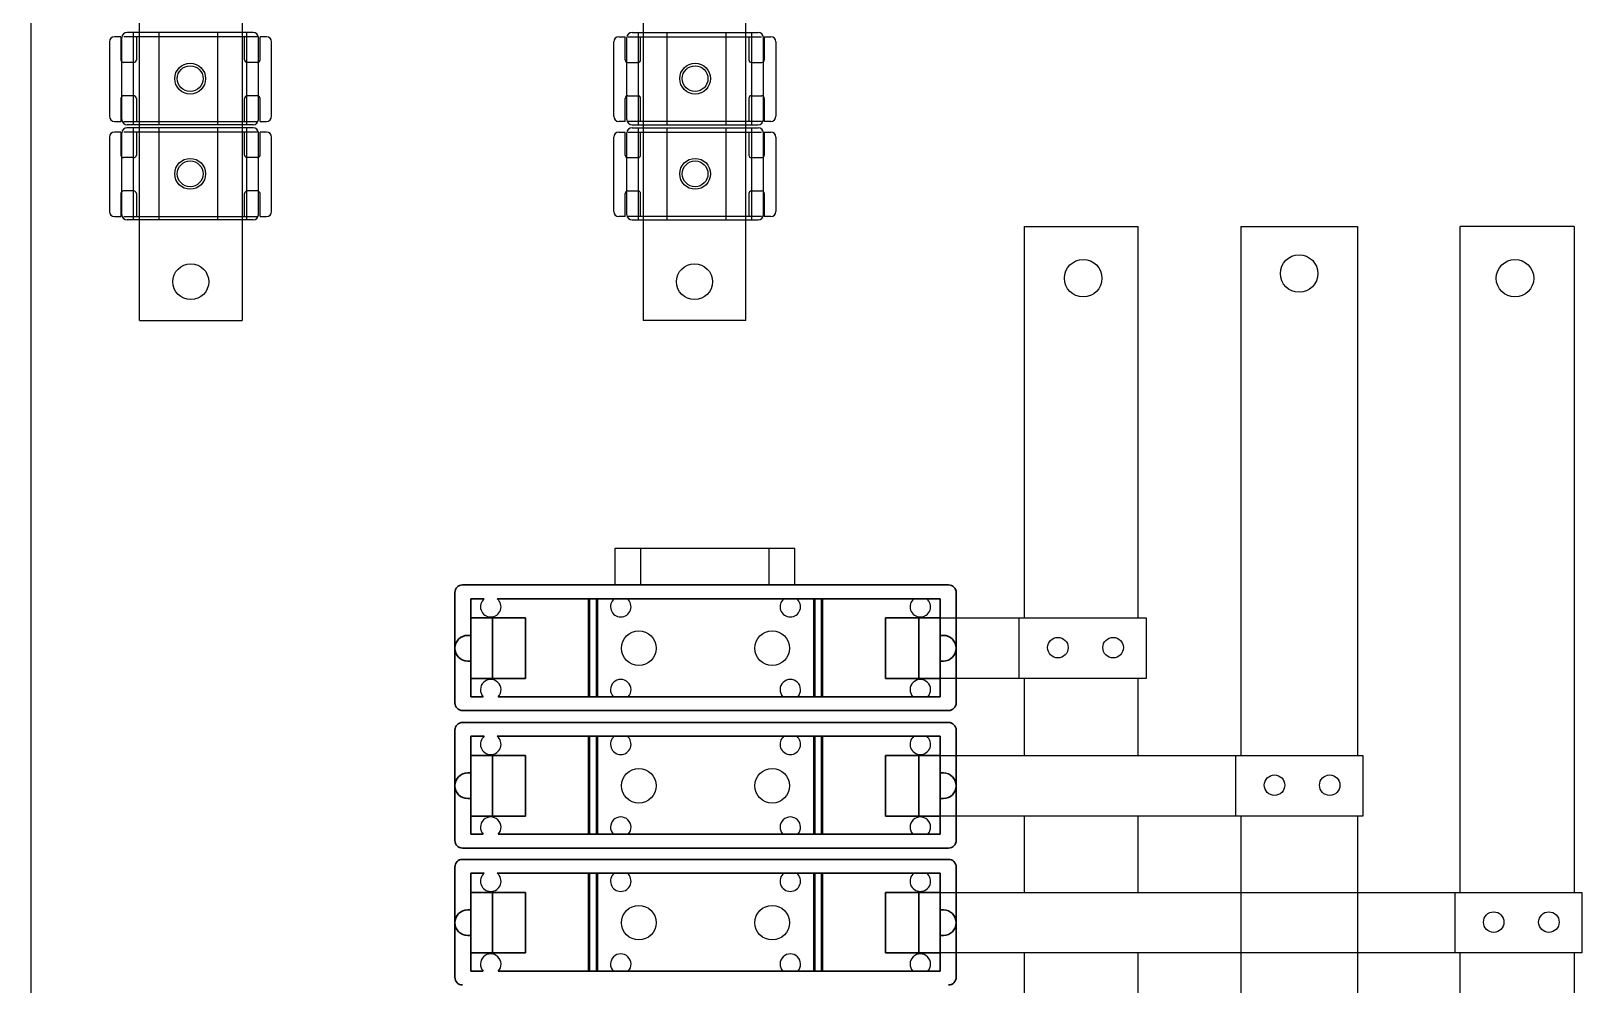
# Model space of a CAD drawing. Header units: millimetres. Extents: x 425 to 646, y 332 to 411.
# Drawn here: x 495.0399 to 495.3422, y 359.3519 to 359.5379 of the extents above; entities that cross this region are included whole.
import ezdxf

# ---------------------------------------------------------------- set-up
doc = ezdxf.new("R2010")
doc.units = ezdxf.units.MM

msp = doc.modelspace()

# ---------------------------------------------------------------- linework, layer by layer
for p, q in [((495.0399152381538, 359.0901881768013), (495.0399152381538, 359.7901881768014)), ((495.0610510731797, 359.4814205203386), (495.0610510731797, 359.7770608513631)), ((495.1792252645583, 359.4814205203386), (495.1792252645583, 359.7770608513631)), ((495.0810510731799, 359.7259838352288), (495.0810510731799, 359.4814205203386)), ((495.1592252645585, 359.7259838352288), (495.1592252645585, 359.4814205203386)), ((495.0570030452043, 359.5367427956458), (495.0562015186925, 359.5367427956458)), ((495.0574515452045, 359.5367427956458), (495.0564515186925, 359.5367427956458)), ((495.0574515452045, 359.5367427956458), (495.0574515452045, 359.5322427956457)), ((495.0576306585618, 359.520589519399), (495.0576306585618, 359.5365895193993)), ((495.0840015304835, 359.5367438814269), (495.0580015452047, 359.5367438814269)), ((495.0832306585615, 359.537589519399), (495.0586306585618, 359.537589519399)), ((495.0598806585618, 359.5195895193992), (495.0598806585618, 359.537589519399)), ((495.0604515452044, 359.5367427956458), (495.0604515452044, 359.5322427956457)), ((495.0648806585614, 359.5195895193992), (495.0648806585614, 359.537589519399)), ((495.0763556585617, 359.5195895193992), (495.0763556585617, 359.537589519399)), ((495.0815515304833, 359.5322438814269), (495.0815515304833, 359.5367438814269)), ((495.0819806585615, 359.5195895193992), (495.0819806585615, 359.537589519399)), ((495.0842306585615, 359.520589519399), (495.0842306585615, 359.5365895193993)), ((495.0858015304835, 359.5367438814269), (495.0845515304832, 359.5367438814269)), ((495.0845515304832, 359.5322438814269), (495.0845515304832, 359.5367438814269)), ((495.154474807255, 359.5367438814269), (495.155724807255, 359.5367438814269)), ((495.155724807255, 359.5322438814269), (495.155724807255, 359.5367438814269)), ((495.1560456791768, 359.520589519399), (495.1560456791768, 359.5365895193993)), ((495.156274807255, 359.5367438814269), (495.1822747925335, 359.5367438814269)), ((495.1570456791767, 359.537589519399), (495.1816456791767, 359.537589519399)), ((495.1582956791768, 359.5195895193992), (495.1582956791768, 359.537589519399)), ((495.1587248072549, 359.5322438814269), (495.1587248072549, 359.5367438814269)), ((495.1639206791768, 359.5195895193992), (495.1639206791768, 359.537589519399)), ((495.1753956791768, 359.5195895193992), (495.1753956791768, 359.537589519399)), ((495.1798247925336, 359.5367427956458), (495.1798247925336, 359.5322427956457)), ((495.1803956791767, 359.5195895193992), (495.1803956791767, 359.537589519399)), ((495.1826456791767, 359.520589519399), (495.1826456791767, 359.5365895193993)), ((495.1828247925337, 359.5367427956458), (495.1838248190455, 359.5367427956458)), ((495.1828247925337, 359.5367427956458), (495.1828247925337, 359.5322427956457)), ((495.1832732925337, 359.5367427956458), (495.1840748190457, 359.5367427956458)), ((495.0552015186925, 359.5357427956458), (495.0552015186925, 359.5212427956458)), ((495.0868015304832, 359.5212438814269), (495.0868015304832, 359.5357438814267)), ((495.153474807255, 359.5212438814269), (495.153474807255, 359.5357438814267)), ((495.1850748190457, 359.5357427956458), (495.1850748190457, 359.5212427956458)), ((495.0599515452046, 359.5317427956456), (495.0579515452046, 359.5317427956456)), ((495.0840515304831, 359.5317438814268), (495.0820515304832, 359.5317438814268)), ((495.1562248072551, 359.5317438814268), (495.1582248072551, 359.5317438814268)), ((495.1803247925337, 359.5317427956456), (495.1823247925338, 359.5317427956456)), ((495.0574515452045, 359.5247427956458), (495.0574515452045, 359.5202427956458)), ((495.0599515452046, 359.5252427956459), (495.0579515452046, 359.5252427956459)), ((495.0604515452044, 359.5247427956458), (495.0604515452044, 359.5202427956458)), ((495.0815515304833, 359.5202438814269), (495.0815515304833, 359.524743881427)), ((495.0840515304831, 359.5252438814268), (495.0820515304832, 359.5252438814268)), ((495.0845515304832, 359.5202438814269), (495.0845515304832, 359.524743881427)), ((495.155724807255, 359.5202438814269), (495.155724807255, 359.524743881427)), ((495.1562248072551, 359.5252438814268), (495.1582248072551, 359.5252438814268)), ((495.1587248072549, 359.5202438814269), (495.1587248072549, 359.524743881427)), ((495.1798247925336, 359.5247427956458), (495.1798247925336, 359.5202427956458)), ((495.1803247925337, 359.5252427956459), (495.1823247925338, 359.5252427956459)), ((495.1828247925337, 359.5247427956458), (495.1828247925337, 359.5202427956458)), ((495.0562015186925, 359.5202427956458), (495.0570030452043, 359.5202427956458)), ((495.0564515186925, 359.5202427956458), (495.0574515452045, 359.5202427956458)), ((495.0580015452047, 359.5202438814269), (495.0840015304835, 359.5202438814269)), ((495.0832306585615, 359.5195895193992), (495.0586306585618, 359.5195895193992)), ((495.0832306585615, 359.5190239713902), (495.0586306585618, 359.5190239713902)), ((495.0598806585618, 359.5010239713904), (495.0598806585618, 359.5190239713902)), ((495.0648806585614, 359.5010239713904), (495.0648806585614, 359.5190239713902)), ((495.0763556585617, 359.5010239713904), (495.0763556585617, 359.5190239713902)), ((495.0819806585615, 359.5010239713904), (495.0819806585615, 359.5190239713902)), ((495.0845515304832, 359.5202438814269), (495.0858015304835, 359.5202438814269)), ((495.155724807255, 359.5202438814269), (495.154474807255, 359.5202438814269)), ((495.1822747925335, 359.5202438814269), (495.156274807255, 359.5202438814269)), ((495.1570456791767, 359.5195895193992), (495.1816456791767, 359.5195895193992)), ((495.1570456791767, 359.5190239713902), (495.1816456791767, 359.5190239713902)), ((495.1582956791768, 359.5010239713904), (495.1582956791768, 359.5190239713902)), ((495.1639206791768, 359.5010239713904), (495.1639206791768, 359.5190239713902)), ((495.1753956791768, 359.5010239713904), (495.1753956791768, 359.5190239713902)), ((495.1803956791767, 359.5010239713904), (495.1803956791767, 359.5190239713902)), ((495.1838248190455, 359.5202427956458), (495.1828247925337, 359.5202427956458)), ((495.1840748190457, 359.5202427956458), (495.1832732925337, 359.5202427956458)), ((495.0552015186925, 359.5171772476369), (495.0552015186925, 359.5026772476367)), ((495.0570030452043, 359.5181772476369), (495.0562015186925, 359.5181772476369)), ((495.0574515452045, 359.5181772476369), (495.0564515186925, 359.5181772476369)), ((495.0574515452045, 359.5181772476369), (495.0574515452045, 359.5136772476369)), ((495.0576306585618, 359.5020239713901), (495.0576306585618, 359.5180239713904)), ((495.0840015304835, 359.5181783334178), (495.0580015452047, 359.5181783334178)), ((495.0604515452044, 359.5181772476369), (495.0604515452044, 359.5136772476369)), ((495.0815515304833, 359.5136783334178), (495.0815515304833, 359.5181783334178)), ((495.0842306585615, 359.5020239713901), (495.0842306585615, 359.5180239713904)), ((495.0858015304835, 359.5181783334178), (495.0845515304832, 359.5181783334178)), ((495.0845515304832, 359.5136783334178), (495.0845515304832, 359.5181783334178)), ((495.0868015304832, 359.5026783334181), (495.0868015304832, 359.5171783334179)), ((495.153474807255, 359.5026783334181), (495.153474807255, 359.5171783334179)), ((495.154474807255, 359.5181783334178), (495.155724807255, 359.5181783334178)), ((495.155724807255, 359.5136783334178), (495.155724807255, 359.5181783334178)), ((495.1560456791768, 359.5020239713901), (495.1560456791768, 359.5180239713904)), ((495.156274807255, 359.5181783334178), (495.1822747925335, 359.5181783334178)), ((495.1587248072549, 359.5136783334178), (495.1587248072549, 359.5181783334178)), ((495.1798247925336, 359.5181772476369), (495.1798247925336, 359.5136772476369)), ((495.1826456791767, 359.5020239713901), (495.1826456791767, 359.5180239713904)), ((495.1828247925337, 359.5181772476369), (495.1838248190455, 359.5181772476369)), ((495.1828247925337, 359.5181772476369), (495.1828247925337, 359.5136772476369)), ((495.1832732925337, 359.5181772476369), (495.1840748190457, 359.5181772476369)), ((495.1850748190457, 359.5171772476369), (495.1850748190457, 359.5026772476367)), ((495.0599515452046, 359.5131772476368), (495.0579515452046, 359.5131772476368)), ((495.0840515304831, 359.513178333418), (495.0820515304832, 359.513178333418)), ((495.1562248072551, 359.513178333418), (495.1582248072551, 359.513178333418)), ((495.1803247925337, 359.5131772476368), (495.1823247925338, 359.5131772476368)), ((495.0574515452045, 359.5061772476367), (495.0574515452045, 359.5016772476367)), ((495.0599515452046, 359.5066772476371), (495.0579515452046, 359.5066772476371)), ((495.0604515452044, 359.5061772476367), (495.0604515452044, 359.5016772476367)), ((495.0815515304833, 359.5016783334181), (495.0815515304833, 359.5061783334181)), ((495.0840515304831, 359.5066783334178), (495.0820515304832, 359.5066783334178)), ((495.0845515304832, 359.5016783334181), (495.0845515304832, 359.5061783334181)), ((495.155724807255, 359.5016783334181), (495.155724807255, 359.5061783334181)), ((495.1562248072551, 359.5066783334178), (495.1582248072551, 359.5066783334178)), ((495.1587248072549, 359.5016783334181), (495.1587248072549, 359.5061783334181)), ((495.1798247925336, 359.5061772476367), (495.1798247925336, 359.5016772476367)), ((495.1803247925337, 359.5066772476371), (495.1823247925338, 359.5066772476371)), ((495.1828247925337, 359.5061772476367), (495.1828247925337, 359.5016772476367)), ((495.0562015186925, 359.5016772476367), (495.0570030452043, 359.5016772476367)), ((495.0564515186925, 359.5016772476367), (495.0574515452045, 359.5016772476367)), ((495.0580015452047, 359.5016783334181), (495.0840015304835, 359.5016783334181)), ((495.0832306585615, 359.5010239713904), (495.0586306585618, 359.5010239713904)), ((495.0845515304832, 359.5016783334181), (495.0858015304835, 359.5016783334181)), ((495.155724807255, 359.5016783334181), (495.154474807255, 359.5016783334181)), ((495.1822747925335, 359.5016783334181), (495.156274807255, 359.5016783334181)), ((495.1570456791767, 359.5010239713904), (495.1816456791767, 359.5010239713904)), ((495.1838248190455, 359.5016772476367), (495.1828247925337, 359.5016772476367)), ((495.1840748190457, 359.5016772476367), (495.1832732925337, 359.5016772476367)), ((495.2334733708809, 359.4997276694962), (495.2334733708809, 359.4234319388697)), ((495.2334733708809, 359.4997276694962), (495.2556933708807, 359.4997276694962)), ((495.2556933708807, 359.4234319388697), (495.2556933708807, 359.4997276694962)), ((495.2756934122586, 359.4997276694962), (495.2984134122588, 359.4997276694962)), ((495.2756934122586, 359.4997276694962), (495.2756934122586, 359.396613051809)), ((495.2984134122588, 359.4997276694962), (495.2984134122588, 359.396613051809)), ((495.3184134536369, 359.3699167783489), (495.3184134536369, 359.4997276694962)), ((495.3406334536367, 359.4997276694962), (495.3184134536369, 359.4997276694962)), ((495.3406334536367, 359.4997276694962), (495.3406334536367, 359.3699167783489)), ((495.0610510731797, 359.4814205203386), (495.0810510731799, 359.4814205203386)), ((495.1792252645583, 359.4814205203386), (495.1592252645585, 359.4814205203386)), ((495.1537741233975, 359.4298819388696), (495.1537741233975, 359.4370435898359)), ((495.1537741233975, 359.4370435898359), (495.1887741233973, 359.4370435898359)), ((495.1587741233973, 359.4298819388696), (495.1587741233973, 359.4370435898359)), ((495.1837741233972, 359.4298819388696), (495.1837741233972, 359.4370435898359)), ((495.1887741233973, 359.4298819388696), (495.1887741233973, 359.4370435898359)), ((495.2149731489918, 359.4234319388697), (495.2572462626241, 359.4234319388697)), ((495.2324571252705, 359.4234319388697), (495.2324571252705, 359.4116319388695)), ((495.2572462626241, 359.4234319388697), (495.2572462626241, 359.4116319388695)), ((495.2572462626241, 359.4116319388695), (495.2149731489918, 359.4116319388695)), ((495.2334733708809, 359.4116319388695), (495.2334733708809, 359.396613051809)), ((495.2556933708807, 359.396613051809), (495.2556933708807, 359.4116319388695)), ((495.2149731489918, 359.396613051809), (495.2994663040022, 359.396613051809)), ((495.2746771666485, 359.396613051809), (495.2746771666485, 359.3848130518093)), ((495.2994663040022, 359.396613051809), (495.2994663040022, 359.3848130518093)), ((495.2994663040022, 359.3848130518093), (495.2149731489918, 359.3848130518093)), ((495.2334733708809, 359.3848130518093), (495.2334733708809, 359.3699167783489)), ((495.2556933708807, 359.3699167783489), (495.2556933708807, 359.3848130518093)), ((495.2756934122586, 359.3848130518093), (495.2756934122586, 359.3160186072787)), ((495.2984134122588, 359.3848130518093), (495.2984134122588, 359.3160186072787)), ((495.2149731489918, 359.3699167783489), (495.3421863453801, 359.3699167783489)), ((495.3173972080263, 359.3699167783489), (495.3173972080263, 359.3581167783486)), ((495.3421863453801, 359.3699167783489), (495.3421863453801, 359.3581167783486)), ((495.3421863453801, 359.3581167783486), (495.2149731489918, 359.3581167783486)), ((495.2334733708809, 359.3581167783486), (495.2334733708809, 359.3428374943389)), ((495.2556933708807, 359.3428374943389), (495.2556933708807, 359.3581167783486)), ((495.3184134536369, 359.2893223338181), (495.3184134536369, 359.3581167783486)), ((495.3406334536367, 359.3581167783486), (495.3406334536367, 359.2893223338181))]:
    msp.add_line(p, q)
at = {"lineweight": 30}
for p, q in [((495.1225231489919, 359.4283819388697), (495.1225231489919, 359.4068819388697)), ((495.1240231489922, 359.4298819388696), (495.2187231489921, 359.4298819388696)), ((495.2202231489919, 359.4283819388697), (495.2202231489919, 359.4068819388697)), ((495.125623148992, 359.4271819388696), (495.125623148992, 359.4080819388694)), ((495.125623148992, 359.4271819388696), (495.1282614511368, 359.4271819388696)), ((495.1307643038554, 359.4271819388696), (495.217123148992, 359.4271819388696)), ((495.1485481489918, 359.4271819388696), (495.1485481489918, 359.4080819388694)), ((495.148748148992, 359.4271819388696), (495.148748148992, 359.4080819388694)), ((495.150098148992, 359.4271819388696), (495.150098148992, 359.4080819388694)), ((495.1502981489921, 359.4271819388696), (495.1502981489921, 359.4080819388694)), ((495.1924481489919, 359.4271819388696), (495.1924481489919, 359.4080819388694)), ((495.1926481489919, 359.4271819388696), (495.1926481489919, 359.4080819388694)), ((495.1939981489919, 359.4271819388696), (495.1939981489919, 359.4080819388694)), ((495.194198148992, 359.4271819388696), (495.194198148992, 359.4080819388694)), ((495.217123148992, 359.4271819388696), (495.217123148992, 359.4080819388694)), ((495.125623148992, 359.4234319388697), (495.136273148992, 359.4234319388697)), ((495.1298231489919, 359.4234319388697), (495.1298231489919, 359.4116319388695)), ((495.136273148992, 359.4234319388697), (495.136273148992, 359.4116319388695)), ((495.217123148992, 359.4234319388697), (495.2064731489921, 359.4234319388697)), ((495.2064731489921, 359.4234319388697), (495.2064731489921, 359.4116319388695)), ((495.2129231489919, 359.4234319388697), (495.2129231489919, 359.4116319388695)), ((495.1250231489919, 359.4200319388694), (495.125623148992, 359.4200319388694)), ((495.1251231489919, 359.4200319388694), (495.125623148992, 359.4200319388694)), ((495.2177231489921, 359.4200319388694), (495.217123148992, 359.4200319388694)), ((495.1250231489919, 359.4150319388696), (495.125623148992, 359.4150319388696)), ((495.1251231489919, 359.4150319388696), (495.125623148992, 359.4150319388696)), ((495.2177231489921, 359.4150319388696), (495.217123148992, 359.4150319388696)), ((495.125623148992, 359.4116319388695), (495.136273148992, 359.4116319388695)), ((495.217123148992, 359.4116319388695), (495.2064731489921, 359.4116319388695)), ((495.125623148992, 359.4080819388694), (495.1280465519852, 359.4080819388694)), ((495.130979203007, 359.4080819388694), (495.217123148992, 359.4080819388694)), ((495.1240231489922, 359.4053819388694), (495.2187231489921, 359.4053819388694)), ((495.1225231489919, 359.401563051809), (495.1225231489919, 359.380063051809)), ((495.1240231489922, 359.4030630518091), (495.2187231489921, 359.4030630518091)), ((495.125623148992, 359.4003630518091), (495.125623148992, 359.3812630518091)), ((495.125623148992, 359.4003630518091), (495.1282614511368, 359.4003630518091)), ((495.1307643038554, 359.4003630518091), (495.217123148992, 359.4003630518091)), ((495.1485481489918, 359.4003630518091), (495.1485481489918, 359.3812630518091)), ((495.148748148992, 359.4003630518091), (495.148748148992, 359.3812630518091)), ((495.150098148992, 359.4003630518091), (495.150098148992, 359.3812630518091)), ((495.1502981489921, 359.4003630518091), (495.1502981489921, 359.3812630518091)), ((495.1924481489919, 359.4003630518091), (495.1924481489919, 359.3812630518091)), ((495.1926481489919, 359.4003630518091), (495.1926481489919, 359.3812630518091)), ((495.1939981489919, 359.4003630518091), (495.1939981489919, 359.3812630518091)), ((495.194198148992, 359.4003630518091), (495.194198148992, 359.3812630518091)), ((495.217123148992, 359.4003630518091), (495.217123148992, 359.3812630518091)), ((495.2202231489919, 359.401563051809), (495.2202231489919, 359.380063051809)), ((495.125623148992, 359.396613051809), (495.136273148992, 359.396613051809)), ((495.1298231489919, 359.396613051809), (495.1298231489919, 359.3848130518093)), ((495.136273148992, 359.396613051809), (495.136273148992, 359.3848130518093)), ((495.217123148992, 359.396613051809), (495.2064731489921, 359.396613051809)), ((495.2064731489921, 359.396613051809), (495.2064731489921, 359.3848130518093)), ((495.2129231489919, 359.396613051809), (495.2129231489919, 359.3848130518093)), ((495.1250231489919, 359.393213051809), (495.125623148992, 359.393213051809)), ((495.1251231489919, 359.393213051809), (495.125623148992, 359.393213051809)), ((495.2177231489921, 359.393213051809), (495.217123148992, 359.393213051809)), ((495.1250231489919, 359.3882130518091), (495.125623148992, 359.3882130518091)), ((495.1251231489919, 359.3882130518091), (495.125623148992, 359.3882130518091)), ((495.2177231489921, 359.3882130518091), (495.217123148992, 359.3882130518091)), ((495.125623148992, 359.3848130518093), (495.136273148992, 359.3848130518093)), ((495.217123148992, 359.3848130518093), (495.2064731489921, 359.3848130518093)), ((495.125623148992, 359.3812630518091), (495.1280465519852, 359.3812630518091)), ((495.130979203007, 359.3812630518091), (495.217123148992, 359.3812630518091)), ((495.1240231489922, 359.3785630518091), (495.2187231489921, 359.3785630518091)), ((495.1240231489922, 359.3763667783487), (495.2187231489921, 359.3763667783487)), ((495.1225231489919, 359.3748667783489), (495.1225231489919, 359.3533667783488)), ((495.125623148992, 359.3736667783487), (495.125623148992, 359.3545667783485)), ((495.125623148992, 359.3736667783487), (495.1282614511368, 359.3736667783487)), ((495.1307643038554, 359.3736667783487), (495.217123148992, 359.3736667783487)), ((495.1485481489918, 359.3736667783487), (495.1485481489918, 359.3545667783485)), ((495.148748148992, 359.3736667783487), (495.148748148992, 359.3545667783485)), ((495.150098148992, 359.3736667783487), (495.150098148992, 359.3545667783485)), ((495.1502981489921, 359.3736667783487), (495.1502981489921, 359.3545667783485)), ((495.1924481489919, 359.3736667783487), (495.1924481489919, 359.3545667783485)), ((495.1926481489919, 359.3736667783487), (495.1926481489919, 359.3545667783485)), ((495.1939981489919, 359.3736667783487), (495.1939981489919, 359.3545667783485)), ((495.194198148992, 359.3736667783487), (495.194198148992, 359.3545667783485)), ((495.217123148992, 359.3736667783487), (495.217123148992, 359.3545667783485)), ((495.2202231489919, 359.3748667783489), (495.2202231489919, 359.3533667783488)), ((495.125623148992, 359.3699167783489), (495.136273148992, 359.3699167783489)), ((495.1298231489919, 359.3699167783489), (495.1298231489919, 359.3581167783486)), ((495.136273148992, 359.3699167783489), (495.136273148992, 359.3581167783486)), ((495.217123148992, 359.3699167783489), (495.2064731489921, 359.3699167783489)), ((495.2064731489921, 359.3699167783489), (495.2064731489921, 359.3581167783486)), ((495.2129231489919, 359.3699167783489), (495.2129231489919, 359.3581167783486)), ((495.1250231489919, 359.3665167783486), (495.125623148992, 359.3665167783486)), ((495.1251231489919, 359.3665167783486), (495.125623148992, 359.3665167783486)), ((495.2177231489921, 359.3665167783486), (495.217123148992, 359.3665167783486)), ((495.1250231489919, 359.3615167783487), (495.125623148992, 359.3615167783487)), ((495.1251231489919, 359.3615167783487), (495.125623148992, 359.3615167783487)), ((495.2177231489921, 359.3615167783487), (495.217123148992, 359.3615167783487)), ((495.125623148992, 359.3581167783486), (495.136273148992, 359.3581167783486)), ((495.217123148992, 359.3581167783486), (495.2064731489921, 359.3581167783486)), ((495.125623148992, 359.3545667783485), (495.1280465519852, 359.3545667783485)), ((495.130979203007, 359.3545667783485), (495.217123148992, 359.3545667783485))]:
    msp.add_line(p, q, dxfattribs=at)
at = {"color": 7, "lineweight": 0}
for p, q in [((495.1225231489919, 359.4162596280803), (495.1225231489919, 359.4068819388697)), ((495.2202231489919, 359.4068819388697), (495.2202231489919, 359.4162596280803)), ((495.1240231489922, 359.4053819388694), (495.2187231489921, 359.4053819388694)), ((495.1225231489919, 359.3627444675594), (495.1225231489919, 359.3533667783488)), ((495.2202231489919, 359.3533667783488), (495.2202231489919, 359.3627444675594))]:
    msp.add_line(p, q, dxfattribs=at)
for centre, radius in [((495.0709306585616, 359.5285895193992), 0.003002344777662941), ((495.0709306585616, 359.5285895193992), 0.002504902981978492), ((495.1693456791766, 359.5285895193992), 0.003002344777662941), ((495.1693456791766, 359.5285895193992), 0.002504902981978492), ((495.0709306585616, 359.5100239713902), 0.003002344777662941), ((495.0709306585616, 359.5100239713902), 0.002504902981978492), ((495.1693456791766, 359.5100239713902), 0.003002344777662941), ((495.1693456791766, 359.5100239713902), 0.002504902981978492), ((495.2870534122586, 359.4905813856599), 0.003655909246810552), ((495.0710510731797, 359.4889934433261), 0.0035), ((495.1692252645585, 359.4889934433261), 0.0035), ((495.2449793741951, 359.4896667634684), 0.003655909246810552), ((495.3291274503227, 359.4896667634684), 0.003655909246810552), ((495.1583731489921, 359.4175319388694), 0.003375), ((495.1843731489922, 359.4175319388694), 0.003375), ((495.2400453496271, 359.4176458315776), 0.002), ((495.2508042083232, 359.4176458315776), 0.002), ((495.1583731489921, 359.3907130518091), 0.003375), ((495.1843731489922, 359.3907130518091), 0.003375), ((495.2822653910053, 359.3908269445169), 0.002), ((495.2930242497012, 359.3908269445169), 0.002), ((495.1583731489921, 359.3640167783485), 0.003375), ((495.1843731489922, 359.3640167783485), 0.003375), ((495.3249854323831, 359.3641306710567), 0.002), ((495.335744291079, 359.3641306710567), 0.002)]:
    msp.add_circle(centre, radius)
for centre, radius, start, end in [((495.0562015186925, 359.5357427956458), 0.001, 90, 180), ((495.0586306585618, 359.5365895193993), 0.001, 90, 180), ((495.0832306585615, 359.5365895193993), 0.001, 0, 90), ((495.0858015304835, 359.5357438814267), 0.001, 0, 90), ((495.154474807255, 359.5357438814267), 0.001, 90, 180), ((495.1570456791767, 359.5365895193993), 0.001, 90, 180), ((495.1816456791767, 359.5365895193993), 0.001, 0, 90), ((495.1840748190457, 359.5357427956458), 0.001, 0, 90), ((495.0579515452046, 359.5322427956457), 0.0005, 180, 270), ((495.0599515452046, 359.5322427956457), 0.0005, 270, 0), ((495.0820515304832, 359.5322438814269), 0.0005, 180, 270), ((495.0840515304831, 359.5322438814269), 0.0005, 270, 0), ((495.1562248072551, 359.5322438814269), 0.0005, 180, 270), ((495.1582248072551, 359.5322438814269), 0.0005, 270, 0), ((495.1803247925337, 359.5322427956457), 0.0005, 180, 270), ((495.1823247925338, 359.5322427956457), 0.0005, 270, 0), ((495.0579515452046, 359.5247427956458), 0.0005, 90, 180), ((495.0599515452046, 359.5247427956458), 0.0005, 0, 90), ((495.0820515304832, 359.524743881427), 0.0005, 90, 180), ((495.0840515304831, 359.524743881427), 0.0005, 0, 90), ((495.1562248072551, 359.524743881427), 0.0005, 90, 180), ((495.1582248072551, 359.524743881427), 0.0005, 0, 90), ((495.1803247925337, 359.5247427956458), 0.0005, 90, 180), ((495.1823247925338, 359.5247427956458), 0.0005, 0, 90), ((495.0562015186925, 359.5212427956458), 0.001, 180, 270), ((495.0586306585618, 359.520589519399), 0.001, 180, 270), ((495.0586306585618, 359.5180239713904), 0.001, 90, 180), ((495.0832306585615, 359.520589519399), 0.001, 270, 0), ((495.0832306585615, 359.5180239713904), 0.001, 0, 90), ((495.0858015304835, 359.5212438814269), 0.001, 270, 0), ((495.154474807255, 359.5212438814269), 0.001, 180, 270), ((495.1570456791767, 359.520589519399), 0.001, 180, 270), ((495.1570456791767, 359.5180239713904), 0.001, 90, 180), ((495.1816456791767, 359.520589519399), 0.001, 270, 0), ((495.1816456791767, 359.5180239713904), 0.001, 0, 90), ((495.1840748190457, 359.5212427956458), 0.001, 270, 0), ((495.0562015186925, 359.5171772476369), 0.001, 90, 180), ((495.0858015304835, 359.5171783334179), 0.001, 0, 90), ((495.154474807255, 359.5171783334179), 0.001, 90, 180), ((495.1840748190457, 359.5171772476369), 0.001, 0, 90), ((495.0579515452046, 359.5136772476369), 0.0005, 180, 270), ((495.0599515452046, 359.5136772476369), 0.0005, 270, 0), ((495.0820515304832, 359.5136783334178), 0.0005, 180, 270), ((495.0840515304831, 359.5136783334178), 0.0005, 270, 0), ((495.1562248072551, 359.5136783334178), 0.0005, 180, 270), ((495.1582248072551, 359.5136783334178), 0.0005, 270, 0), ((495.1803247925337, 359.5136772476369), 0.0005, 180, 270), ((495.1823247925338, 359.5136772476369), 0.0005, 270, 0), ((495.0579515452046, 359.5061772476367), 0.0005, 90, 180), ((495.0599515452046, 359.5061772476367), 0.0005, 0, 90), ((495.0820515304832, 359.5061783334181), 0.0005, 90, 180), ((495.0840515304831, 359.5061783334181), 0.0005, 0, 90), ((495.1562248072551, 359.5061783334181), 0.0005, 90, 180), ((495.1582248072551, 359.5061783334181), 0.0005, 0, 90), ((495.1803247925337, 359.5061772476367), 0.0005, 90, 180), ((495.1823247925338, 359.5061772476367), 0.0005, 0, 90), ((495.0562015186925, 359.5026772476367), 0.001, 180, 270), ((495.0586306585618, 359.5020239713901), 0.001, 180, 270), ((495.0832306585615, 359.5020239713901), 0.001, 270, 0), ((495.0858015304835, 359.5026783334181), 0.001, 270, 0), ((495.154474807255, 359.5026783334181), 0.001, 180, 270), ((495.1570456791767, 359.5020239713901), 0.001, 180, 270), ((495.1816456791767, 359.5020239713901), 0.001, 270, 0), ((495.1840748190457, 359.5026772476367), 0.001, 270, 0), ((495.129512877496, 359.4256218324413), 0.002, 128.7345521069439, 51.26544789305619), ((495.1548532565481, 359.4256218324413), 0.002, 128.7345521069439, 51.26544789305619), ((495.1878930414358, 359.4256218324413), 0.002, 128.7345521069439, 51.26544789305619), ((495.2132334204878, 359.4256218324413), 0.002, 128.7345521069439, 51.26544789305619), ((495.129512877496, 359.4094420452975), 0.002, 317.152198485421, 222.8478015145791), ((495.1548532565481, 359.4094420452975), 0.002, 317.152198485421, 222.8478015145791), ((495.1878930414358, 359.4094420452975), 0.002, 317.152198485421, 222.8478015145791), ((495.2132334204878, 359.4094420452975), 0.002, 317.152198485421, 222.8478015145791), ((495.129512877496, 359.3988029453808), 0.002, 128.7345521069439, 51.26544789305619), ((495.1548532565481, 359.3988029453808), 0.002, 128.7345521069439, 51.26544789305619), ((495.1878930414358, 359.3988029453808), 0.002, 128.7345521069439, 51.26544789305619), ((495.2132334204878, 359.3988029453808), 0.002, 128.7345521069439, 51.26544789305619), ((495.129512877496, 359.3826231582373), 0.002, 317.152198485421, 222.8478015145791), ((495.1548532565481, 359.3826231582373), 0.002, 317.152198485421, 222.8478015145791), ((495.1878930414358, 359.3826231582373), 0.002, 317.152198485421, 222.8478015145791), ((495.2132334204878, 359.3826231582373), 0.002, 317.152198485421, 222.8478015145791), ((495.129512877496, 359.3721066719204), 0.002, 128.7345521069439, 51.26544789305619), ((495.1548532565481, 359.3721066719204), 0.002, 128.7345521069439, 51.26544789305619), ((495.1878930414358, 359.3721066719204), 0.002, 128.7345521069439, 51.26544789305619), ((495.2132334204878, 359.3721066719204), 0.002, 128.7345521069439, 51.26544789305619), ((495.129512877496, 359.3559268847766), 0.002, 317.152198485421, 222.8478015145791), ((495.1548532565481, 359.3559268847766), 0.002, 317.152198485421, 222.8478015145791), ((495.1878930414358, 359.3559268847766), 0.002, 317.152198485421, 222.8478015145791), ((495.2132334204878, 359.3559268847766), 0.002, 317.152198485421, 222.8478015145791)]:
    msp.add_arc(centre, radius, start, end)
at = {"lineweight": 30}
for centre, radius, start, end in [((495.1240231489922, 359.4283819388697), 0.0015, 90, 180), ((495.2187231489921, 359.4283819388697), 0.0015, 0, 90), ((495.1250231489919, 359.4175319388694), 0.0025, 90, 270), ((495.2177231489921, 359.4175319388694), 0.0025, 270, 90), ((495.1240231489922, 359.4068819388697), 0.0015, 180, 270), ((495.2187231489921, 359.4068819388697), 0.0015, 270, 0), ((495.1240231489922, 359.401563051809), 0.0015, 90, 180), ((495.2187231489921, 359.401563051809), 0.0015, 0, 90), ((495.1250231489919, 359.3907130518091), 0.0025, 90, 270), ((495.2177231489921, 359.3907130518091), 0.0025, 270, 90), ((495.1240231489922, 359.380063051809), 0.0015, 180, 270), ((495.2187231489921, 359.380063051809), 0.0015, 270, 0), ((495.1240231489922, 359.3748667783489), 0.0015, 90, 180), ((495.2187231489921, 359.3748667783489), 0.0015, 0, 90), ((495.1250231489919, 359.3640167783485), 0.0025, 90, 270), ((495.2177231489921, 359.3640167783485), 0.0025, 270, 90), ((495.1240231489922, 359.3533667783488), 0.0015, 180, 270), ((495.2187231489921, 359.3533667783488), 0.0015, 270, 0)]:
    msp.add_arc(centre, radius, start, end, dxfattribs=at)
at = {"color": 7, "lineweight": 0}
for centre, start, end in [((495.1240231489922, 359.4068819388697), 180, 270), ((495.2187231489921, 359.4068819388697), 270, 0), ((495.1240231489922, 359.3533667783488), 180, 270), ((495.2187231489921, 359.3533667783488), 270, 0)]:
    msp.add_arc(centre, 0.0015, start, end, dxfattribs=at)

doc.saveas('drawing.dxf')
